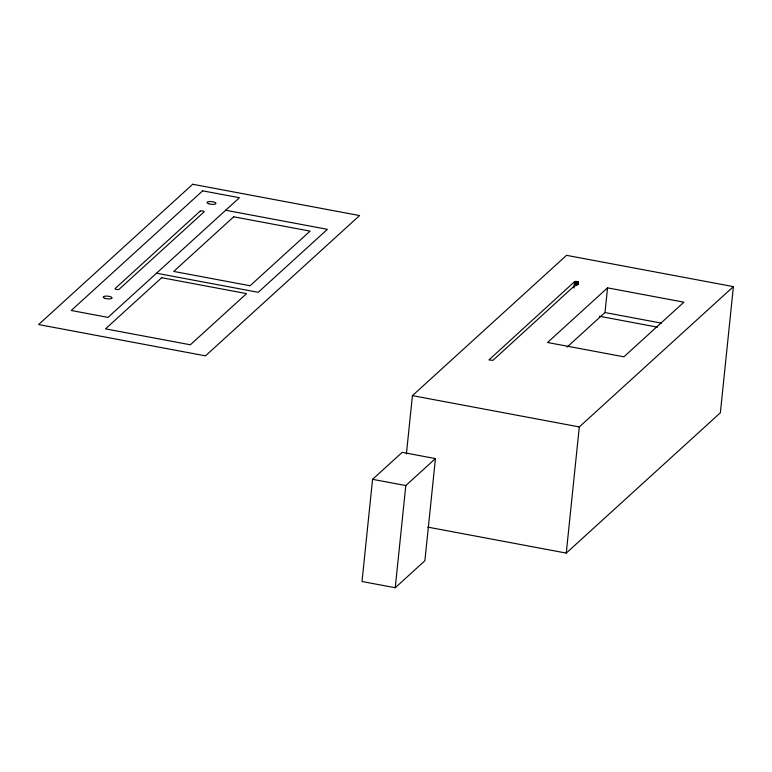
<?xml version="1.0" encoding="UTF-8"?>
<svg xmlns="http://www.w3.org/2000/svg" width="772" height="772" viewBox="0 0 772 772"><rect width="100%" height="100%" fill="white"/><g stroke="black" fill="none" stroke-linecap="round" stroke-linejoin="round"><path stroke-width="1.16" d="M372.567 479.325L362.01 581.499L395.245 587.733L424.88 560.742L435.437 458.578L402.202 452.344L372.567 479.325L405.802 485.559L435.437 458.578M406.4 453.946L412.422 395.631L566.532 255.329L733.4 286.624L720.363 412.788L566.262 553.09L427.794 527.122M395.245 587.733L405.802 485.559M573.905 288.004L574.561 281.664L578.373 281.905L578.344 284.192M574.58 286.721L575.13 281.442M575.13 285.611L575.574 281.384M575.642 285.592L576.076 281.375M576.173 285.63L576.616 281.404M576.819 284.656L577.147 281.481M577.311 284.772L577.639 281.597M577.726 284.916L578.054 281.741M578.151 284.019L578.373 281.905M566.262 553.09L579.299 426.926L733.4 286.624M567.044 347.101L604.997 312.554L607.545 287.86L683.915 302.18L623.901 356.818L547.541 342.488L607.545 287.86M578.556 282.079L492.912 360.35L488.908 359.935L574.561 281.664M225.578 210.235L327.396 229.332L258.224 292.308L156.398 273.211M604.997 312.554L661.392 323.13M412.422 395.631L579.299 426.926M599.41 316.24L657.426 327.164M192.701 184.267L38.6 324.568L205.468 355.863L359.578 215.562L192.701 184.267M202.66 190.838L71.227 310.489L108.003 317.388L239.436 197.728L202.66 190.838M200.122 211.161L115.124 288.545A2.084 0.637 5.9 0 0 116.495 289.461A2.084 0.637 5.9 0 0 119.081 289.288L204.078 211.904A2.084 0.637 5.9 0 0 202.708 210.978A2.084 0.637 5.9 0 0 200.122 211.161M161.705 277.708L105.503 328.872L190.346 344.785L246.558 293.621L161.705 277.708M233.723 216.797L173.71 271.426L250.08 285.756L310.083 231.117L233.723 216.797M105.06 298.359A4.458 1.351 5.9 0 0 112.085 298.06A4.458 1.351 5.9 0 0 105.87 296.091A4.458 1.351 5.9 0 0 105.06 298.359M208.797 203.76A4.458 1.351 5.9 0 0 215.928 203.547A4.458 1.351 5.9 0 0 209.887 201.521A4.458 1.351 5.9 0 0 208.797 203.76"/></g></svg>
